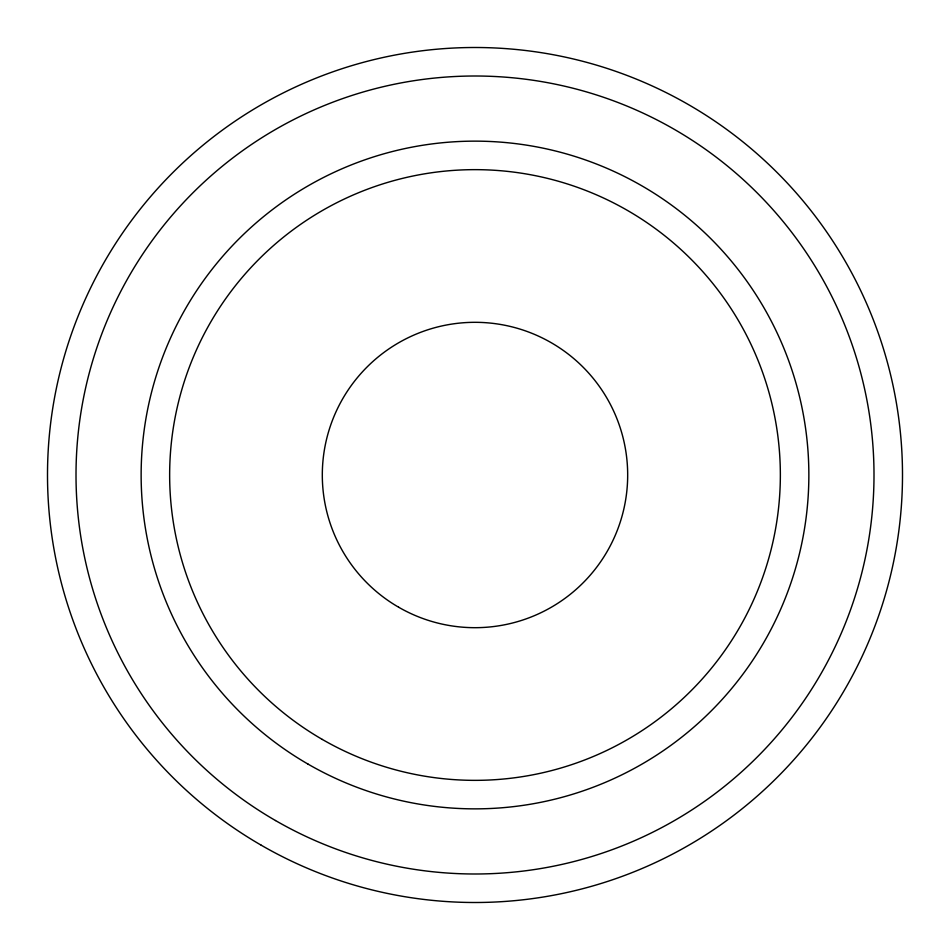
<?xml version="1.0" encoding="UTF-8"?>
<svg xmlns="http://www.w3.org/2000/svg" width="950" height="950" viewBox="0 0 950 950"><rect width="100%" height="100%" fill="white"/><g stroke="black" fill="none" stroke-linecap="round" stroke-linejoin="round"><path stroke-width="1.43" d="M261.25 845.227A427.5 427.5 0 0 0 902.5 475A427.5 427.5 0 0 0 261.25 104.773A427.5 427.5 0 0 0 261.25 845.227M398.656 607.228A152.677 152.677 0 0 0 627.677 475A152.677 152.677 0 0 0 398.656 342.772A152.677 152.677 0 0 0 398.656 607.228M322.323 739.444A305.354 305.354 0 0 0 780.354 475A305.354 305.354 0 0 0 322.323 210.556A305.354 305.354 0 0 0 322.323 739.444M275.5 820.539A399 399 0 0 0 874 475A399 399 0 0 0 275.5 129.461A399 399 0 0 0 275.5 820.539M308.073 764.133A333.854 333.854 0 0 0 808.854 475A333.854 333.854 0 0 0 308.073 185.868A333.854 333.854 0 0 0 308.073 764.133"/></g></svg>
